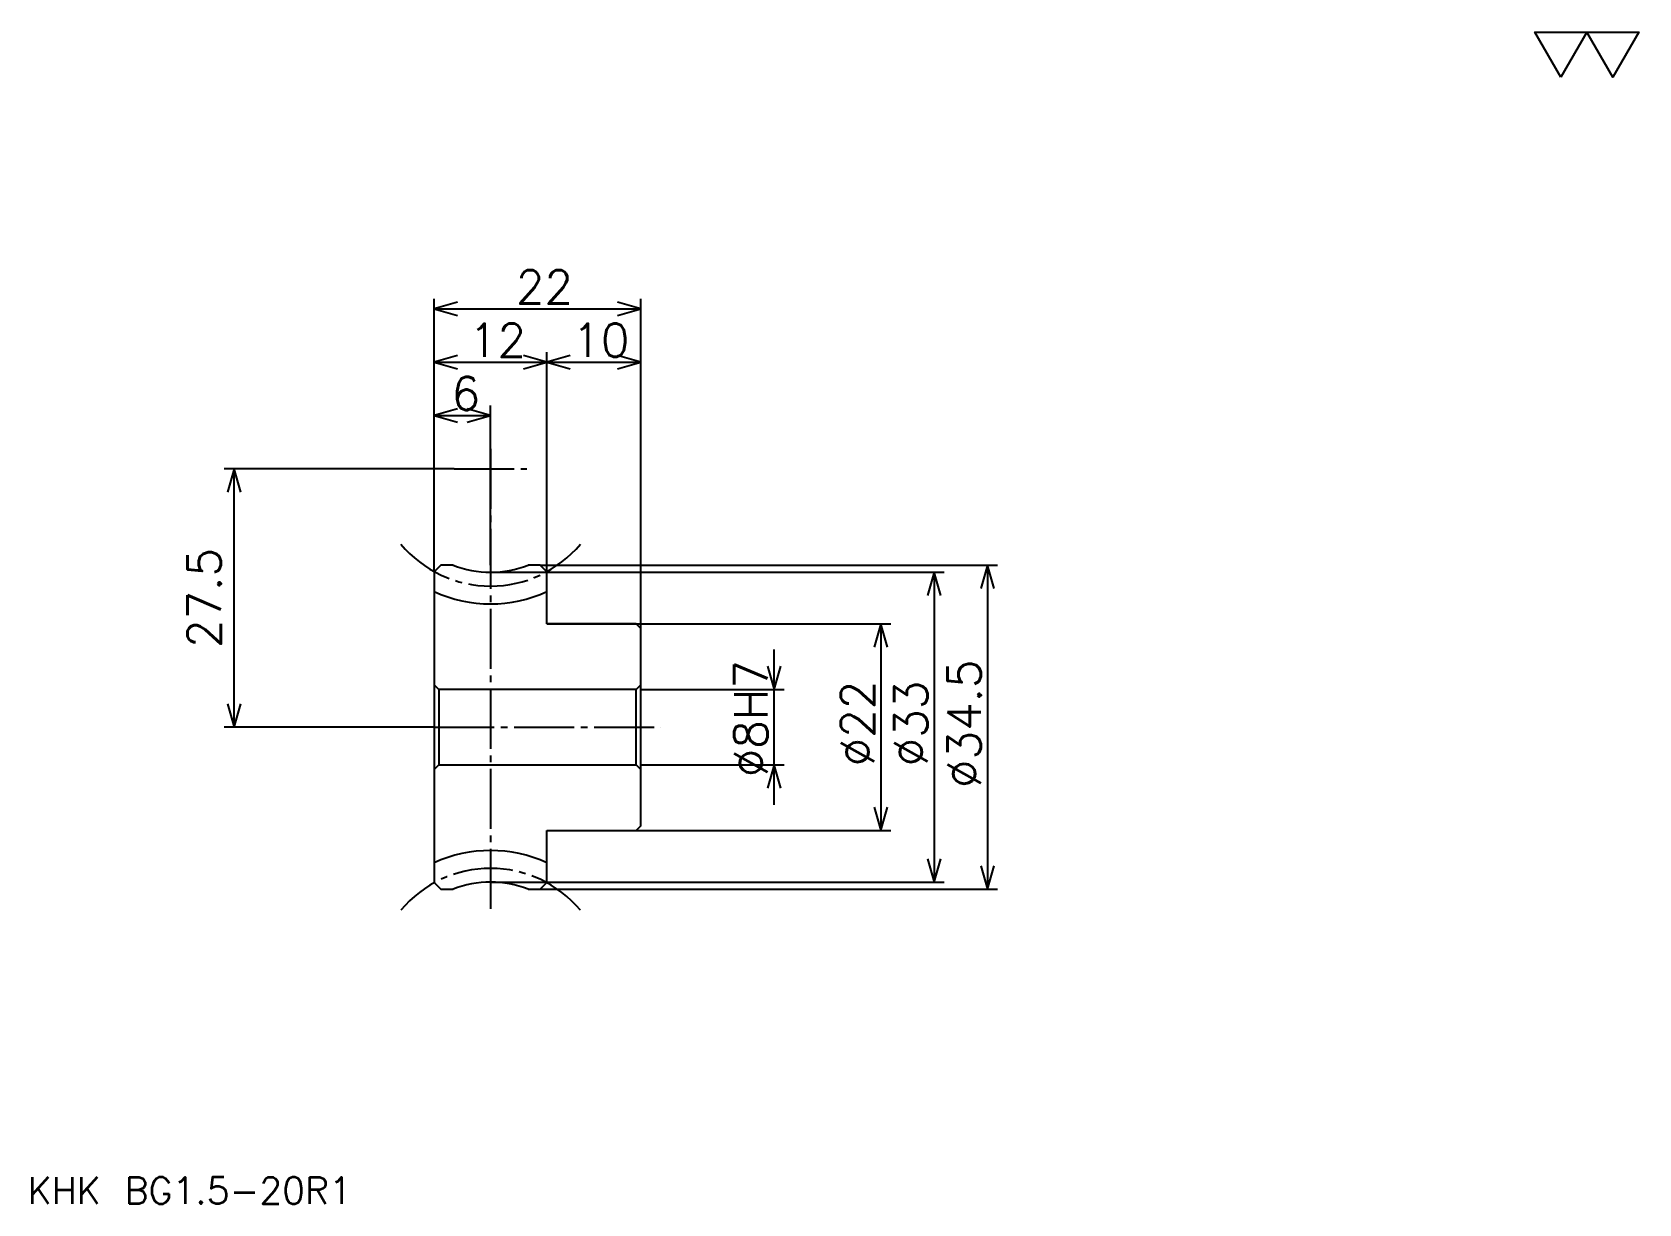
# Model space of a CAD drawing. Extents: x 8 to 179, y 8 to 133.
import ezdxf

# ---------------------------------------------------------------- set-up
doc = ezdxf.new("R2010")
doc.units = 0
doc.linetypes.add('DASHDOT', pattern=[8.516128, 6.387097, -0.709677, 0.709677, -0.709677])
doc.layers.get('0').update_dxf_attribs({"linetype": 'CONTINUOUS'})
doc.layers.add('DASHDOT', color=6, linetype='DASHDOT')
doc.styles.add('KANJI', font='TXT', dxfattribs={"bigfont": 'BIGFONT'})

msp = doc.modelspace()

# ---------------------------------------------------------------- linework, layer by layer
at = {"color": 5}
for p, q in [((50.387096, 75.798386), (50.387096, 104.145164)), ((50.387096, 103.080643), (72.3871, 103.080643)), ((72.3871, 75.798386), (72.3871, 104.145164)), ((62.387096, 75.798386), (62.387096, 98.467743)), ((50.387096, 97.403229), (62.387096, 97.403229)), ((62.387096, 97.403229), (72.3871, 97.403229)), ((56.387096, 75.798386), (56.387096, 92.790329)), ((50.387096, 91.725815), (56.387096, 91.725815)), ((52.516129, 86.048386), (28.032257, 86.048386)), ((29.096773, 58.548389), (29.096773, 86.048386)), ((50.387096, 75.088715), (50.387096, 75.798386)), ((61.677418, 75.798386), (72.3871, 75.798386)), ((62.387096, 75.088715), (62.387096, 75.798386)), ((72.3871, 75.798386), (110.354843, 75.798386)), ((72.3871, 69.048386), (72.3871, 75.798386)), ((109.290321, 75.798386), (109.290321, 41.298389)), ((56.387096, 75.048386), (72.3871, 75.048386)), ((72.3871, 75.048386), (104.677422, 75.048386)), ((103.6129, 75.048386), (103.6129, 42.048389)), ((62.387096, 69.548386), (72.3871, 69.548386)), ((72.3871, 69.548386), (99, 69.548386)), ((97.935486, 69.548386), (97.935486, 47.548389)), ((86.580643, 50.290325), (86.580643, 66.806458)), ((72.3871, 62.548389), (87.645164, 62.548389)), ((50.387096, 58.548389), (28.032257, 58.548389)), ((72.3871, 54.548389), (87.645164, 54.548389)), ((62.387096, 47.548389), (72.3871, 47.548389)), ((72.3871, 47.548389), (99, 47.548389)), ((56.387096, 42.048389), (72.3871, 42.048389)), ((61.677418, 41.298389), (72.3871, 41.298389)), ((72.3871, 42.048389), (104.677422, 42.048389)), ((72.3871, 41.298389), (110.354843, 41.298389))]:
    msp.add_line(p, q, dxfattribs=at)
at = {"color": 4}
for p, q in [((72.3871, 63.048389), (71.8871, 62.548389)), ((50.387096, 54.048389), (50.887096, 54.548389)), ((72.3871, 54.048389), (71.8871, 54.548389))]:
    msp.add_line(p, q, dxfattribs=at)
at = {"color": 7}
msp.add_lwpolyline([(170.322586, 127.741936), (167.55484, 132.539352), (178.625809, 132.539352), (175.858063, 127.741936), (173.090332, 132.539352), (170.322586, 127.741936)], dxfattribs=at)
at = {"color": 5}
for points in [[(52.870968, 103.790329), (50.387096, 103.080643), (52.870968, 102.370972)], [(69.903229, 102.370972), (72.3871, 103.080643), (69.903229, 103.790329)], [(52.870968, 98.112907), (50.387096, 97.403229), (52.870968, 96.69355)], [(59.903225, 96.69355), (62.387096, 97.403229), (59.903225, 98.112907)], [(64.870972, 98.112907), (62.387096, 97.403229), (64.870972, 96.69355)], [(69.903229, 96.69355), (72.3871, 97.403229), (69.903229, 98.112907)], [(52.870968, 92.435486), (50.387096, 91.725815), (52.870968, 91.016129)], [(53.903225, 91.016129), (56.387096, 91.725815), (53.903225, 92.435486)], [(29.80645, 83.564514), (29.096773, 86.048386), (28.387096, 83.564514)], [(110, 73.314514), (109.290321, 75.798386), (108.580643, 73.314514)], [(104.322586, 72.564514), (103.6129, 75.048386), (102.903229, 72.564514)], [(98.645157, 67.064514), (97.935486, 69.548386), (97.2258, 67.064514)], [(85.870972, 65.032257), (86.580643, 62.548389), (87.290329, 65.032257)], [(28.387096, 61.032261), (29.096773, 58.548389), (29.80645, 61.032261)], [(87.290329, 52.064518), (86.580643, 54.548389), (85.870972, 52.064518)], [(97.2258, 50.032261), (97.935486, 47.548389), (98.645157, 50.032261)], [(102.903229, 44.532261), (103.6129, 42.048389), (104.322586, 44.532261)], [(108.580643, 43.782261), (109.290321, 41.298389), (110, 43.782261)]]:
    msp.add_lwpolyline(points, dxfattribs=at)
at = {"color": 4}
for points in [[(52.394917, 75.798386), (51.096775, 75.798386), (50.387096, 75.088715), (50.387096, 54.048389)], [(62.387096, 69.548386), (62.387096, 75.088715), (61.677418, 75.798386), (60.379276, 75.798386)], [(62.387096, 47.548389), (71.8871, 47.548389), (72.3871, 48.048389), (72.3871, 69.048386), (71.8871, 69.548386), (62.387096, 69.548386)], [(50.387096, 63.048389), (50.887096, 62.548389), (50.887096, 54.548389), (71.8871, 54.548389), (71.8871, 62.548389), (50.887096, 62.548389)], [(50.387096, 54.048389), (50.387096, 42.008064), (51.096775, 41.298389), (52.394917, 41.298389)], [(60.379276, 41.298389), (61.677418, 41.298389), (62.387096, 42.008064), (62.387096, 47.548389)]]:
    msp.add_lwpolyline(points, dxfattribs=at)
for centre, radius, start, end in [((56.387096, 86.048386), 11, 248.72003407, 291.27996593), ((56.387096, 86.048386), 14.375, 245.33000141, 294.66999859), ((56.387096, 31.048389), 14.375, 65.33000141, 114.66999859), ((56.387096, 31.048389), 11, 68.72003407, 111.27996593)]:
    msp.add_arc(centre, radius, start, end, dxfattribs=at)
at = {"layer": 'DASHDOT', "color": 7}
for p, q in [((56.387096, 88.177422), (56.387096, 39.169357)), ((52.516129, 86.048386), (60.258064, 86.048386)), ((50.387096, 58.548389), (74.516129, 58.548389))]:
    msp.add_line(p, q, dxfattribs=at)
for centre, start, end in [((56.387096, 86.048386), 220.00000249, 319.99999751), ((56.387096, 31.048389), 40.00000249, 139.99999751)]:
    msp.add_arc(centre, 12.475, start, end, dxfattribs=at)

# ---------------------------------------------------------------- texts
at = {"color": 7, "style": 'KANJI'}
for s, height, p in [('22', 3.548387, (59.080643, 103.648392)), ('12', 3.548387, (54.080647, 97.97097)), ('10', 3.548387, (65.080643, 97.97097)), ('6', 3.548387, (52.233871, 92.293549)), ('KHK BG1.5-20R1', 2.83871, (7.096774, 7.806452))]:
    msp.add_text(s, height=height, dxfattribs=at).set_placement(p)
for s, p in [('27.5', (27.677418, 66.975807)), ('%%c8H7', (85.870972, 53.225807)), ('%%c34.5', (108.580643, 52.072582)), ('%%c22', (97.2258, 54.379036)), ('%%c33', (102.903229, 54.379036))]:
    msp.add_text(s, height=3.548387, rotation=90, dxfattribs=at).set_placement(p)

doc.saveas('drawing.dxf')
